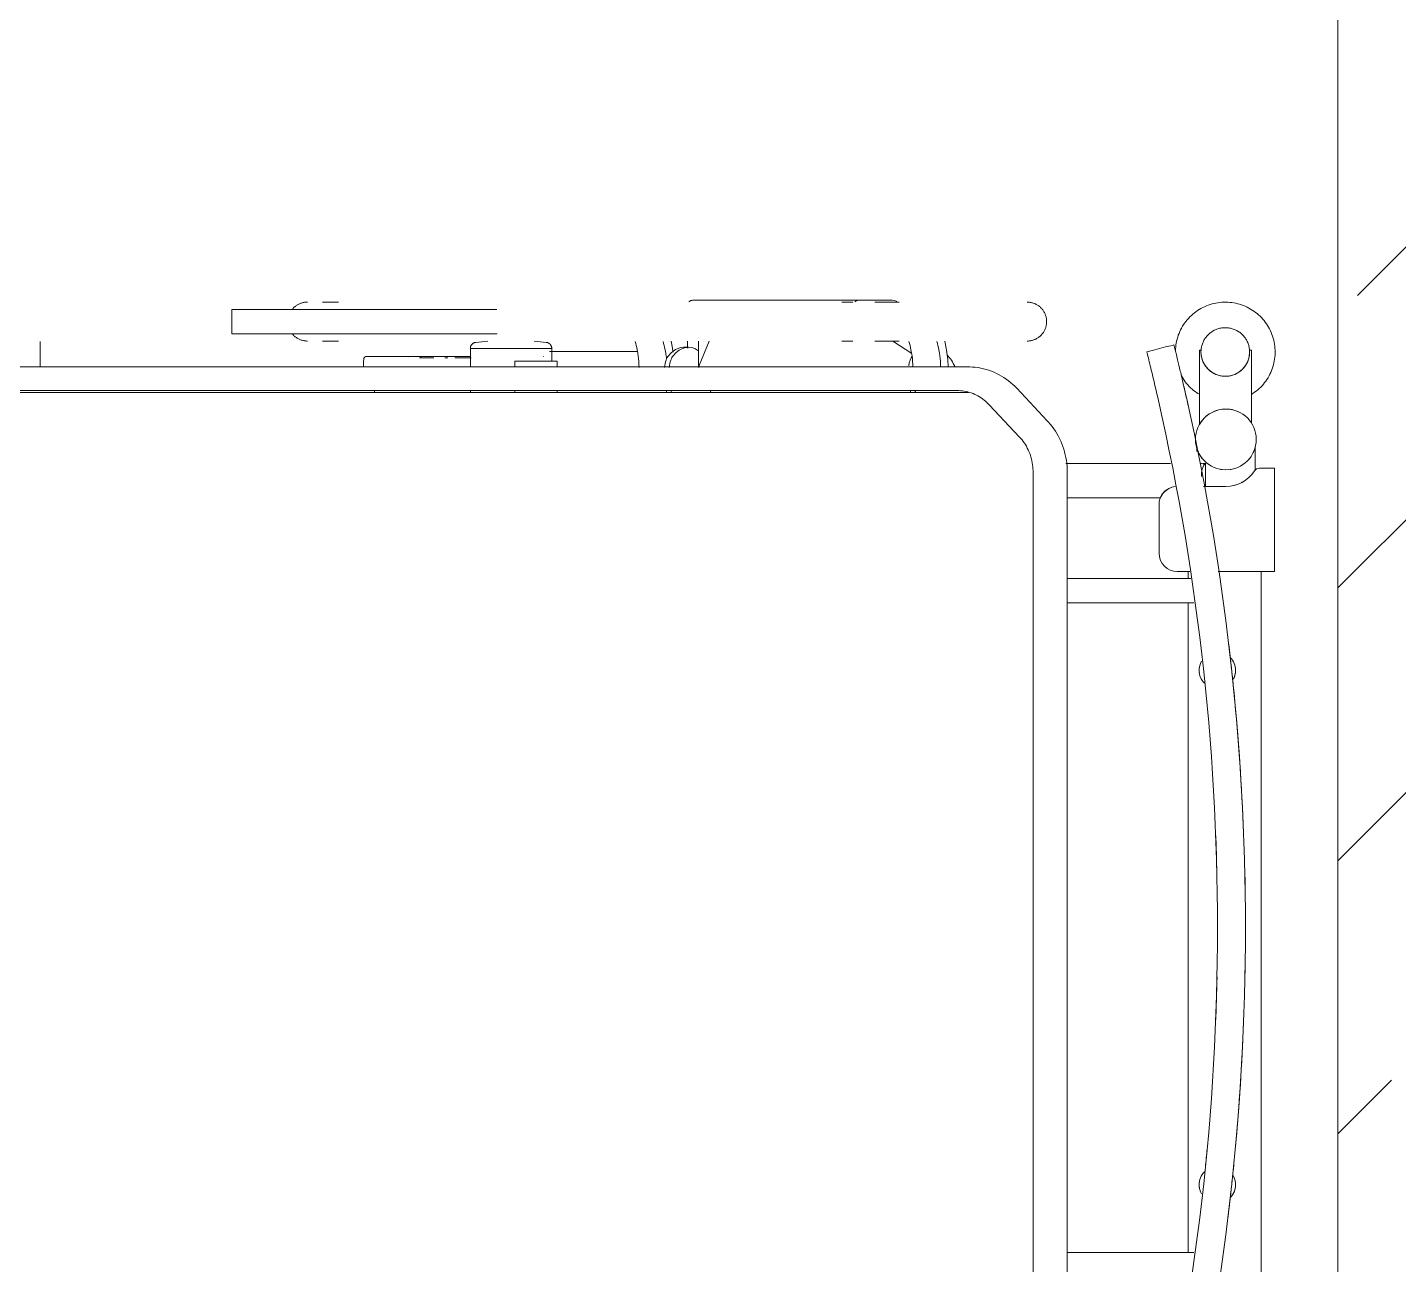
# Model space of a CAD drawing. Header units: millimetres. Extents: x -174154 to -170572, y -111302 to -109817.
# Drawn here: x -173988.43 to -173977.15, y -110517.65 to -110507.47 of the extents above; entities that cross this region are included whole.
import ezdxf

# ---------------------------------------------------------------- set-up
doc = ezdxf.new("R2010")
doc.units = ezdxf.units.MM
doc.linetypes.add('ACAD_ISO02W100', pattern=[15, 12, -3])
for name, color, linetype, lineweight in [('!Подложка', 252, 'ACAD_ISO02W100', 25), ('Специальное оборудование', 7, 'Continuous', 18), ('Стены разрез', 7, 'Continuous', 40)]:
    doc.layers.add(name, color=color, linetype=linetype, lineweight=lineweight)

# ---------------------------------------------------------------- blocks, each defined once
blk = doc.blocks.new('Medical_All_ARJO_Enterprise-8000_Patient-Bed - Citadel-V16-В_АР_ПЭ_02 Этаж')
at = {"layer": 'Специальное оборудование'}
for p, q in [((189.2480463812678, 508.4611679696211), (189.2480463812678, 488.4533081866124)), ((189.2509511315863, 508.4611679696228), (239.3159643660891, 508.4611679696228)), ((239.3159643660893, 508.4611679696228), (407.2026175316774, 508.4611679696228)), ((271.4127462168117, 514.4575834274289), (263.7322682706803, 514.4575834274289)), ((263.732268270679, 514.4575834274289), (276.9308706318121, 514.4575834274289)), ((276.2529873828732, 514.4575834274289), (271.4127462168109, 514.4575834274289)), ((704.6522054866315, 515.9550463456503), (568.2010095492981, 515.9550463456503)), ((693.6411847928418, 514.4575834274289), (690.9932097852911, 514.4575834274289)), ((691.0174073788107, 514.4575834274289), (700.0160008522745, 514.4575834274289)), ((700.0044829699985, 514.4575834274289), (693.6411847928417, 514.4575834274289)), ((704.6522054866457, 515.9550463456552), (718.3333543249937, 515.9550463456553)), ((717.9932494781636, 514.4575834274289), (737.6286423986373, 514.4575834274289)), ((730.0056757293836, 514.4575834274289), (718.0988889402156, 514.4575834274289)), ((718.3333543249939, 515.9550463456553), (728.207181521361, 515.9550463456553)), ((728.2071815213615, 515.9550463456553), (732.2264014156983, 515.9550463456553)), ((738.1992934468719, 514.4575834274289), (730.005675729394, 514.4575834274289)), ((239.3159643660893, 488.4533081866112), (189.2509511315863, 488.4533081866112)), ((407.5501528986039, 488.4533081866112), (239.3159643660893, 488.4533081866112)), ((31.68642120843725, 482.0734604891923), (31.68642120843725, 475.2623252897307)), ((31.68642120843698, 475.2623252897306), (31.68642120843698, 472.4277652440405)), ((276.9308706318124, 482.4568927288052), (263.7322682706791, 482.4568927288052)), ((263.7322682706807, 482.4568927288052), (271.4127462168111, 482.4568927288052)), ((271.4127462168108, 482.4568927288052), (276.2529873828748, 482.4568927288052)), ((385.3935032182679, 476.4061398845611), (385.3935032182679, 460.9910493038983)), ((385.3935032182784, 476.4061398845631), (389.8758077642145, 476.4061398845631)), ((399.7135131264851, 482.4568927288036), (389.8554349786308, 481.3771038322771)), ((389.8816521914997, 476.4061398845631), (402.1252778785123, 476.4061398845631)), ((402.1435032182783, 476.4061398845631), (418.8598170339791, 476.4061398845631)), ((418.8935032182782, 476.4061398845631), (452.3935032182785, 476.4061398845631)), ((447.8649660498657, 481.3771038322771), (438.0068879020114, 482.4568927288036)), ((450.4027503019037, 473.7633090515685), (494.8758568453895, 473.7633090515685)), ((452.39350321827, 466.0040140151963), (452.39350321827, 476.4061398845611)), ((494.875856845389, 473.7633090515685), (500.1185201125807, 473.7633090515685)), ((500.1185201125812, 473.7633090515685), (522.913961672657, 473.7633090515685)), ((523.1751179698176, 472.4277652440407), (522.6208394793242, 475.2623252897305)), ((545.5495304012621, 475.2623252897305), (546.1038088917555, 472.4277652440407)), ((551.5751753354311, 476.6905553253579), (550.4471272081356, 482.4568927288054)), ((564.835624176474, 477.3417164297236), (560.9057763692562, 477.3417164297236)), ((563.89758874183, 476.5960821857819), (563.89758874183, 482.4568927288036)), ((573.1595456061098, 482.4568927288036), (573.1595456061098, 460.802100441134)), ((581.7068750197566, 482.4568927288023), (573.535117851991, 462.3709940836143)), ((690.9932097852812, 482.4568927288052), (693.6411847928413, 482.4568927288052)), ((700.0160008522747, 482.4568927288052), (691.0174073788107, 482.4568927288052)), ((693.6411847928574, 482.4568927288052), (700.0044829699979, 482.4568927288052)), ((737.6286423986543, 482.4568927288052), (717.9932494781721, 482.4568927288052)), ((718.0988889402195, 482.4568927288052), (730.005675729389, 482.4568927288052)), ((730.0056757293952, 482.4568927288052), (738.1992934468838, 482.4568927288052)), ((748.363074172351, 472.2222922494876), (732.9692491479794, 482.456892728807)), ((748.3334882841054, 472.4277652440406), (747.7792097936119, 475.2623252897306)), ((770.7079007155496, 475.2623252897306), (771.262179206043, 472.4277652440406)), ((776.7335456497186, 476.6905553253579), (775.6054975224231, 482.4568927288054)), ((984.9712647496474, 413.7320234533865), (984.9712647496474, 474.9862198606733)), ((986.366721324399, 474.9862198606733), (984.9712647496474, 474.9862198606733)), ((1027.795128695996, 474.9862198606733), (1026.246576081111, 474.9862198606733)), ((1027.795128695996, 474.9862198606733), (1027.795128695996, 415.0836631837658)), ((31.68642120843725, 472.4277652440405), (31.68642120843725, 463.2164739659448)), ((31.68642120843698, 463.2164739659449), (31.68642120843698, 460.9910493039006)), ((334.3251612927313, 468.7663987074072), (334.3251612926471, 468.7663987074068)), ((355.2585741399052, 468.7663987074072), (343.5812450844381, 468.7663987074072)), ((343.5812450844376, 468.7663987074068), (355.2585741397621, 468.7663987074068)), ((344.5753751295659, 469.6968793869028), (344.5753751295659, 468.7663987074072)), ((346.1495003897302, 469.6968793869028), (348.8835517830157, 469.6968793869028)), ((355.2743125258147, 468.7663987074069), (355.2743125258145, 468.7663987074067)), ((372.5250581753336, 469.6968793869028), (355.8494020333672, 469.6968793869024)), ((372.5250581753335, 469.6968793869025), (356.0966466747918, 469.6968793869024)), ((366.6033670762926, 468.7663987074069), (364.3242115120821, 468.7663987074069)), ((364.3242115120819, 468.7663987074067), (366.6033670762923, 468.7663987074067)), ((366.8041701828295, 468.7663987074072), (364.5543937783681, 468.7663987074072)), ((364.5543937784452, 468.7663987074068), (366.8041701827076, 468.7663987074068)), ((372.5250581753253, 469.6968793868985), (373.3351204627668, 469.6968793868985)), ((372.5250581753334, 469.6968793869024), (385.8278685340512, 469.6968793869024)), ((385.8278685340514, 469.6968793869028), (372.5250581753336, 469.6968793869028)), ((372.5250581753334, 469.6968793869024), (385.9057387775504, 469.6968793869024)), ((385.9057387775505, 469.6968793869025), (372.5250581753335, 469.6968793869025)), ((385.8535860544013, 468.7663987074072), (372.5250581753336, 468.7663987074072)), ((385.9297464706731, 468.7663987074069), (372.5250581753335, 468.7663987074069)), ((422.0748128415333, 466.0040140151984), (439.7165025347717, 466.0040140151984)), ((422.0748128415333, 460.9910493039104), (422.0748128415333, 466.0040140151984)), ((439.7165025347717, 466.0040140151984), (456.7363762141958, 466.0040140151984)), ((445.2198930120408, 469.6968793868985), (445.3095378734063, 469.6968793868985)), ((456.7892651002272, 460.9910493039069), (456.7892651002272, 466.0040140151963)), ((524.1028732096811, 460.758378354), (524.0727803097897, 463.2164739659449)), ((573.5351178519911, 462.3709940836142), (573.1731648675062, 460.806500781413)), ((749.2587868279252, 460.9590500668144), (749.2311506240774, 463.2164739659449)), ((772.159841546015, 463.2164739659449), (772.1842165667786, 461.2254351562476)), ((785.7819392196359, 461.2295685198757), (1.733594831320875, 461.22956851988)), ((794.6744629461122, 461.2295685198757), (785.7819392196445, 461.2295685198757)), ((1.733594831320875, 441.7157413575139), (785.7819392196359, 441.7157413575182)), ((729.0108506033101, 440.0618254533265), (42.34250752892924, 440.0618254533309)), ((306.5250624678084, 441.9542605734912), (306.5250624678084, 439.7831122572676)), ((385.3935032182679, 441.9542605734869), (385.3935032182679, 439.7831122572633)), ((422.0748128415333, 439.783112257267), (422.0748128415333, 441.9542605734918)), ((456.7892651002272, 439.7831122572633), (456.7892651002272, 441.9542605734869)), ((583.4121874430283, 440.0618254533262), (582.2747391345495, 442.1350854591091)), ((792.8059269300269, 440.0618254533265), (729.0108506033101, 440.0618254533265)), ((859.879444640825, 416.9146012450569), (834.8306574154016, 443.5709638378309)), ((812.0720471892126, 430.085024158217), (837.1208344146273, 403.4286615654516)), ((982.789740821336, 394.5273480415314), (982.789740821336, 391.4698770199248)), ((1030.789740821334, 376.240642840207), (1030.789740821334, 394.5273480415314)), ((848.2247061359711, 374.8162923459278), (848.2247061359711, -371.8709884289974)), ((961.2744075306608, 381.6452884791613), (875.2658116693555, 381.6452884791613)), ((876.2985325592109, -371.8709884289974), (876.2985325592109, 374.8162923459278)), ((986.8462359996688, 373.6452884791615), (986.8462359996688, 370.9532186655444)), ((990.2198844678499, 381.6452884791614), (987.9108991038511, 381.6452884791614)), ((990.1085115471589, 381.346457956345), (990.1085115471589, 362.8326618671418)), ((1046.789745359992, 377.832647562027), (1034.455004734435, 377.832647562027)), ((1046.789745359992, 292.8326392173768), (1046.789745359992, 377.832647562027)), ((962.1145266210243, 362.0854542156051), (960.5680939752128, 361.4815021123094)), ((965.0671246757721, 362.7334101141733), (963.6064054877335, 362.4909730135428)), ((1006.766184782595, 362.8326618671418), (988.4518093308084, 362.8326618671418)), ((876.2605945706534, 353.4815021123089), (952.894040337379, 353.4815021123089)), ((951.789716749763, 347.8326463699341), (951.789716749763, 307.8326547145844)), ((977.893325358628, 287.2392910623041), (876.2255065781444, 287.2392910623041)), ((966.7897024446481, 292.8326392173768), (977.1524503295456, 292.8326392173768)), ((975.6648133005691, 292.8326392173774), (975.6648133005691, 287.2392910623041)), ((1000.420618428072, 292.8326392173768), (1046.789745359992, 292.8326392173768)), ((1035.914813300568, -292.8326392173774), (1035.914813300568, 292.8326392173774)), ((876.2149127311278, 267.2392910623), (980.5424543188083, 267.2392910623)), ((975.6648133005691, 267.2392910623), (975.6648133005691, -267.2392910623)), ((1009.231600497911, 232.3824297519086), (1009.864227533217, 226.9625332769603)), ((1013.260909961918, -195.2721351759724), (1012.973210555421, -198.1551293568595)), ((1009.281152946215, -231.9625332769053), (1008.634559639425, -237.3824297518499)), ((980.5424518382803, -267.2392910623), (876.271895445849, -267.2392910623))]:
    blk.add_line(p, q, dxfattribs=at)
at = {"layer": 'Специальное оборудование', "flags": 128}
for points in [[(238.7887044592395, 508.3832381117862), (239.1956767137284, 508.8771375482789), (239.6220741434433, 509.3543673684225), (240.0672146034522, 509.8141641062854), (240.5303859639987, 510.2557921851962), (241.010847249669, 510.6785450944218), (241.5078298249411, 511.081746519499), (242.0205386236808, 511.4647514241525), (242.5481534211987, 511.8269470822374), (243.0898301463733, 512.1677540579677), (243.6447022319862, 512.4866271328896), (244.2118820010607, 512.7830561780963), (244.7904620869771, 513.0565669703589), (245.3795168849997, 513.3067219507442), (245.9781040331364, 513.533120924658), (246.5852659196201, 513.7354017020359), (247.2000312149576, 513.9132406767818), (247.8214164258349, 514.0663533444772), (248.4484274684545, 514.1944947575108), (249.0800612589029, 514.2974599169548), (249.7153073178559, 514.3750841005312), (250.3531493871431, 514.4272431260988), (250.9925670555129, 514.4538535503334), (251.338030123557, 514.4575834274342)], [(732.2264014156981, 515.9550463456553), (734.280532897924, 515.7392832685678), (736.2557252592579, 515.1002856913561)], [(843.3776780586015, 514.4575834274299), (844.0175212158821, 514.444784857762), (844.6563407606006, 514.406409623744), (845.2931147177588, 514.342519117562), (845.9268243848693, 514.253215550399), (846.556455961645, 514.1386417888958), (847.181002171874, 513.998981126658), (847.7994638748644, 513.834456990924), (848.4108516638084, 513.6453325852407), (849.014187448674, 513.4319104682934), (849.6085060208959, 513.1945320699504), (850.1928565975616, 512.9335771450087), (850.7663043423804, 512.6494631656757), (851.3279318613137, 512.3426446537206), (851.8768406701197, 512.013612453309), (852.4121526318118, 511.6628929457664), (852.9330113614318, 511.2910472074864), (853.4385835961369, 510.8986701123363), (853.9280605281918, 510.4863893799649), (854.4006590989255, 510.0548645715947), (854.8556232514264, 509.6047860348586), (855.2922251401228, 509.1368737994104), (855.7097662951245, 508.6518764250085), (856.1075787396637, 508.1505698039962), (856.4850260586601, 507.6337559200144), (856.8415044169533, 507.1022615650472), (857.176443525203, 506.5569370166689), (857.4893075522873, 505.9986546778294), (857.7795959825, 505.4283076811803), (858.0468444162747, 504.84680846025), (858.2906253131349, 504.2550872897471), (858.5105486756515, 503.6540907973196), (858.7062626733465, 503.0447804491353), (858.877454205585, 502.4281310117857), (859.02384940244, 501.8051289928146), (859.1452140628037, 501.1767710625561), (859.2413540291282, 500.544062459669), (859.3121154979747, 499.9080153829362), (859.357385266067, 499.269647371993), (859.3770909114683, 498.629979679483), (859.3712009093259, 497.9900356372632), (859.339724682386, 497.3508390192861), (859.2827125859017, 496.7134124037806), (859.2002558270773, 496.0787755373605), (859.0924863191232, 495.447943703633), (858.9595764702616, 494.8219260989458), (858.8017389079071, 494.2017242179357), (858.6192261384822, 493.5883302513063), (858.4123301434814, 492.9827254985561), (858.1813819123748, 492.3858787981075), (857.9267509130509, 491.7987449773472), (857.6488445008054, 491.2222633251421), (857.3481072665937, 490.6573560891624), (857.0250203258557, 490.1049270004832), (856.6801005487707, 489.5658598277886), (856.313899733397, 489.0410169635757), (855.927003722919, 488.5312380444646), (855.5200314684301, 488.0373386079633), (855.0936340387067, 487.5601087878284), (854.6484935786976, 487.1003120499525), (854.1853222181685, 486.658683971046), (853.7048609324896, 486.2359310618247), (853.2078783572175, 485.8327296367518), (852.6951695584692, 485.4497247320983), (852.1675547609599, 485.0875290740134), (851.6258780357939, 484.7467220982745), (851.0710059501811, 484.4278490233612), (850.5038261810979, 484.1314199781502), (849.9252460951901, 483.8579091858919), (849.336191297159, 483.6077542055023), (848.7376041490222, 483.3813552315842), (848.1304422625385, 483.1790744542062), (847.5156769671923, 483.0012354794646), (846.8942917563237, 482.8481228117736), (846.267280713704, 482.7199813987401), (845.6356469232643, 482.6170162392873), (845.0004008643027, 482.5393920557109), (844.3625587950155, 482.487233030152), (843.7231411266456, 482.4606226059044), (843.3776780586015, 482.4568927288122)], [(1047.306650322098, 473.4375000000039), (1047.273854693905, 475.0770627664095), (1047.175520275331, 476.7140025821458), (1047.01180438046, 478.3457006927054), (1046.78296891981, 479.9695467291785), (1046.489379981302, 481.5829428843168), (1046.131507244617, 483.183308068439), (1045.709923229773, 484.7680820386499), (1045.225302381271, 486.3347294946556), (1044.678419989084, 487.8807441347418), (1044.070150948382, 489.4036526652627), (1043.40146835988, 490.9010187574503), (1042.673441973056, 492.3704469449827), (1041.887236474833, 493.809586456216), (1041.044109626297, 495.2161349749386), (1040.145410250548, 496.5878423235529), (1039.192576074872, 497.9225140629291), (1038.187131430693, 499.218015002999), (1037.130684814952, 500.4722726186089), (1036.024926316887, 501.6832803651375), (1034.871624914192, 502.8491008885381), (1033.672625643095, 503.9678691246522), (1032.429846646653, 505.0377952829626), (1031.145276106165, 506.0571677098507), (1029.820969060448, 507.0243556268982), (1028.459044118275, 507.9378117397615), (1027.061680069038, 508.7960747135193), (1025.631112397108, 509.5977715104867), (1024.169629705607, 510.3416195868209), (1022.679570055072, 511.0264289442722), (1021.163317223071, 511.6511040339597), (1019.623296890692, 512.214645508992), (1018.061972761943, 512.7161518232253), (1016.481842622369, 513.1548206735466), (1014.885434343124, 513.5299502833622), (1013.275301836886, 513.8409405253221), (1011.654020972212, 514.0872938813824), (1010.024185452608, 514.268616238729), (1008.388402667236, 514.3846175202669), (1006.749289519615, 514.4351121486932), (1005.109468241102, 514.4200193433672), (1003.471562195956, 514.3393632495669), (1001.838191684425, 514.1932728998331), (1000.211969750897, 513.9819820075593), (998.5954980035666, 513.7058285931028), (996.991362452404, 513.3652544430097), (995.4021293720818, 512.9608044032793), (993.8303411965237, 512.4931255076958), (992.2785124514907, 511.9629659427145), (990.7491257319634, 511.3711738505652), (989.2446277304196, 510.7186959723287), (987.7674253227284, 510.0065761334383), (986.319881717631, 509.2359535737174), (984.9043126760872, 508.4080611248834), (983.5229828065969, 507.524223238231), (982.1781019422818, 506.5858538658467), (980.8718216056442, 505.5944541985425), (979.60623156654, 504.5516102643126), (978.3833564990823, 503.4589903909846), (977.2051527424819, 502.3183425372645), (976.0735051714493, 501.1314914964177), (974.990224180669, 499.9003359768994), (973.957042788633, 498.6268455649241), (972.9756138651887, 497.3130575734876), (972.0475074872385, 495.9610737831145), (971.1742084270069, 494.57305707946), (970.3571137766987, 493.1512279931557), (969.5975307134438, 491.6978611474423), (968.8966744081156, 490.2152816192158), (968.2556660812819, 488.7058612194706), (967.6755312095435, 487.1720146988588), (967.1571978849126, 485.6161958846012), (966.7014953301588, 484.0408937548985), (966.3091525721579, 482.4486284571341), (965.9807972756184, 480.8419472761171), (965.716954738969, 479.2234205589842), (965.5180470539927, 477.595637603212), (965.3843924305517, 475.9612025143027), (965.3162046875349, 474.3227300397352)], [(251.338030123557, 482.4568927288079), (250.6981869662765, 482.4696912984759), (250.0593674215666, 482.5080665324938), (249.4225934644084, 482.5719570386802), (248.7888837972979, 482.6612606058519), (248.1592522205222, 482.7758343673463), (247.5347060102846, 482.9154950295884), (246.9162443073028, 483.0800191653138), (246.3048565183501, 483.2691435710101), (245.7015207334933, 483.4825656879531), (245.1072021612627, 483.7199440862962), (244.522851584597, 483.9808990112421), (243.9494038397782, 484.2650129905708), (243.3877763208449, 484.5718315025215), (242.8388675120389, 484.9008637029376), (242.3035555503468, 485.2515832104844), (241.7826968207182, 485.6234289487601), (241.2771245860217, 486.0158060439059), (240.7876476539667, 486.4280867762773), (240.3150490832418, 486.8596115846561), (239.8600849307322, 487.3096901213922), (239.4234830420358, 487.7776023568362), (239.0059418870341, 488.262599731238)], [(1026.306629629257, 473.4375000000039), (1026.290631777736, 474.2372859210013), (1026.242663816311, 475.0357923551372), (1026.162802483497, 475.8317418624507), (1026.051175540393, 476.6238610935286), (1025.907961566282, 477.4108828265824), (1025.733389672988, 478.1915479947269), (1025.527739138283, 478.9646077002174), (1025.291338959171, 479.7288252124384), (1025.024567325489, 480.4829779464026), (1024.72785101496, 481.2258594186114), (1024.401664710368, 481.9562811771755), (1024.046530240246, 482.6730747030949), (1023.663015743965, 483.3750932796435), (1023.25173476291, 484.0612138268492), (1022.813345258912, 484.7303386982007), (1022.348548561671, 485.3813974366506), (1021.858088246746, 486.0133484871002), (1021.342748946007, 486.6251808626638), (1020.803355092414, 487.2159157620779), (1020.240769601059, 487.7846081355097), (1019.655892488724, 488.330348196478), (1019.049659434024, 488.8522628773043), (1018.423040280516, 489.3495172258342), (1017.777037485168, 489.8213157411797), (1017.112684514659, 490.2669036463739), (1016.431044192014, 490.6855680958158), (1015.733206996346, 491.0766393156894), (1015.020289318298, 491.4394916754782), (1014.293431674073, 491.7735446888028), (1013.553796880846, 492.0782639421139), (1012.802568196523, 492.3531619495986), (1012.040947426728, 492.5977989330871), (1011.270153002215, 492.8117835255959), (1010.491418029655, 492.9947733974201), (1009.705988318885, 493.1464758038084), (1008.915120389868, 493.2666480532684), (1008.120079462609, 493.3550978958397), (1007.322137432971, 493.4116838306279), (1006.522570837988, 493.436315332228), (1005.722658813656, 493.4289529954822), (1004.923681048569, 493.3896085985541), (1004.126915736708, 493.318345084092), (1003.333637532607, 493.2152764585216), (1002.545115512168, 493.0805676096439), (1001.762611142423, 492.9144340428961), (1000.987376263425, 492.7171415365368), (1000.22065108561, 492.489005716486), (999.4636622057103, 492.2303915513886), (998.7176206444556, 491.9417127687544), (997.9837199091738, 491.6234311930398), (997.2631340844988, 491.2760560068818), (996.5570159540368, 490.900142936461), (995.8664951561661, 490.4962933625154), (995.1926763768446, 490.0651533581957), (994.5366375824132, 489.6074126555469), (993.8994282949534, 489.1238035420486), (993.2820679134092, 488.6150996891181), (992.6855440827029, 488.0821149144015), (992.1108111137197, 487.5257018798341), (991.5587884565856, 486.9467507275829), (991.0303592298052, 486.3461876559942), (990.5263688074144, 485.7249734378584), (990.0476234665747, 485.0841018834108), (989.5948890977054, 484.4245982504262), (989.1688899792233, 483.7475176040269), (988.7703076188319, 483.0539431288129), (988.3997796632909, 482.3449843959929), (988.0578988782856, 481.6217755883011), (987.745212200139, 480.8854736855579), (987.4622198608374, 480.1372566137252), (987.2093745877401, 479.3783213605269), (986.9870808793744, 478.6098820604461), (986.7956943582373, 477.8331680524686), (986.6355212019341, 477.0494219132887), (986.506817653342, 476.2598974695506), (986.4097896106967, 475.465857791941), (986.3445922981588, 474.6685731745547), (986.3113300175247, 473.8693191027083), (986.3066677762323, 473.4374999999952)], [(385.3935032182679, 476.4061398845611), (385.3975026849644, 476.6060865554903), (385.4094946867556, 476.8057133544086), (385.4294600389959, 477.0047009210073), (385.4573668013931, 477.2027309176331), (385.4931703290592, 477.399486538539), (385.5368133440061, 477.5946530166962), (385.5882260267124, 477.7879181273793), (385.647326127858, 477.978972687641), (385.7140190998795, 478.1675110509356), (385.7881982482598, 478.3532315961027), (385.8697449021707, 478.5358372098882), (385.9585286043728, 478.7150357622716), (386.0544073198803, 478.8905405737788), (386.1572276632064, 479.0620708741679), (386.2668251437154, 479.229352251537), (386.3830244288463, 479.3921170913709), (386.5056396245142, 479.5501050046589), (386.6344745725699, 479.703063244413), (386.7693231645628, 479.8507471101151), (386.90996967153, 479.9929203390556), (387.0561890890588, 480.129355484415), (387.207747497275, 480.2598342790549), (387.3644024350464, 480.3841479847429), (387.5259032879018, 480.5020977260654), (387.6919916889243, 480.613494808604), (387.8624019320958, 480.7181610207788), (388.0368613974039, 480.8159289189886), (388.2150909868828, 480.9066420954428), (388.396805571239, 480.990155428421), (388.5817144458861, 481.0663353143962), (388.7695217960666, 481.1350598818057), (388.9599271701078, 481.1962191860108), (389.1526259599986, 481.249715385154), (389.3473098888092, 481.2954628967378), (389.5436675037686, 481.3333885345026), (389.7413846745739, 481.3634316255203), (389.8554349786135, 481.3771038322771)], [(447.864966049883, 481.3771038322771), (448.0633211912165, 481.3516106006694), (448.2604982122351, 481.3182056709119), (448.4561816717689, 481.2769424837321), (448.6500585180247, 481.2278870514421), (448.8418185894075, 481.1711178522729), (449.0311551107165, 481.106725704831), (449.2177651838917, 481.0348136228163), (449.4013502726357, 480.9554966502191), (449.5816166799585, 480.8689016772709), (449.7582760180896, 480.7751672374592), (449.9310456697363, 480.6744432858949), (450.0996492403406, 480.5668909594139), (450.2638170001406, 480.4526823187852), (450.4232863157405, 480.3320000734854), (450.5778020702631, 480.2050372893461), (450.7271170714609, 480.0719970797589), (450.8709924471788, 479.93309228066), (451.00919802752, 479.7885451101019), (451.1415127130205, 479.6385868127358), (451.2677248284263, 479.4834572898173), (451.3876324612497, 479.3234047155293), (451.5010437848879, 479.1586851398122), (451.6077773654039, 478.9895620788801), (451.7076624518386, 478.8163060935261), (451.8005392493536, 478.6391943563871), (451.8862591748997, 478.4585102084447), (451.9646850948769, 478.2745427058064), (452.0356915445225, 478.0875861572258), (452.099164928701, 477.8979396532938), (452.1550037035137, 477.7059065879631), (452.2031185388419, 477.5117941731806), (452.2434324611979, 477.3159129473966), (452.2758809769215, 477.1185762787877), (452.3004121753117, 476.9200998639288), (452.3169868116696, 476.720801222731), (452.3255783701224, 476.5209991905245), (452.3268978102372, 476.4061398845611)], [(941.7466180475539, 473.6904043740592), (948.422859944147, 475.3549784326387), (953.9781968264298, 476.7400794826226), (958.3573779383854, 477.8319319633576), (961.5168500136151, 478.6196768259153), (963.4251904355483, 479.0954795320619), (964.0634197519429, 479.2546079728749)], [(964.0634197519379, 479.2546079728739), (963.4330650748183, 479.0974429001445), (961.5456035794108, 478.6268458950501), (958.4118222847412, 477.845506463501)], [(297.5489487622041, 460.9910493039026), (297.5256286987118, 462.4394182025862), (297.5973197340458, 465.4384120961126), (297.7421247104523, 467.8489315748506)], [(297.742124710461, 467.8489315748506), (297.7498003328388, 467.9285571457032), (297.7606539890991, 468.0078120815573), (297.77466831571, 468.0865695914326), (297.7918208927392, 468.1647036801131), (297.8120842797187, 468.242089349721), (297.8354260595395, 468.3186027996871), (297.8618088903604, 468.3941216248291), (297.8911905652691, 468.4685250111168), (297.9235240798452, 468.5416939290244), (297.9587577073624, 468.6135113238811), (297.9968350815458, 468.6838623031727), (298.0376952867188, 468.7526343203472), (298.0812729552605, 468.819717354835), (298.1274983721939, 468.8850040881106), (298.1762975867206, 468.9483900753175), (298.2275925305054, 469.00977391239), (298.2813011425864, 469.0690573982924), (298.3373375006275, 469.1261456920952), (298.3956119584252, 469.1809474647069), (298.4560312892715, 469.233375044974), (298.518498835121, 469.2833445599512), (298.5829146612329, 469.3307760690868), (298.6491757160113, 469.3755936920733), (298.7171759959381, 469.4177257302773), (298.7868067150382, 469.4571047814354), (298.8579564790297, 469.4936678474525), (298.9305114634518, 469.5273564352203), (299.0043555958377, 469.5581166501994), (299.0793707413004, 469.5858992825932), (299.1554368916272, 469.6106598861248), (299.2324323571902, 469.6323588491161), (299.3102339616717, 469.6509614578399), (299.3887172391196, 469.6664379521058), (299.4677566330048, 469.6787635728109), (299.5472256971664, 469.6879186015989), (299.6269972980743, 469.6938883923844), (299.7069438181568, 469.6966633947557), (299.7363363672606, 469.6968793869028)], [(372.5250581753253, 469.6968793868985), (369.6142856539163, 469.6968793868985), (366.7081697476206, 469.6968793868985), (363.8113596219454, 469.6968793868985), (360.9284895551148, 469.6968793868985), (358.0641715242845, 469.6968793868985), (355.2229878272756, 469.6968793868985), (352.4094837519016, 469.6968793869028), (349.6281603045241, 469.6968793869028), (346.8834670093162, 469.6968793869028), (344.1797947900567, 469.6968793869028), (341.5214689455537, 469.6968793869028), (338.9127422300803, 469.6968793869028), (336.3577880498592, 469.6968793869028), (333.8606937865803, 469.6968793869028), (331.4254542583561, 469.6968793869028), (329.0559653289516, 469.6968793869028), (326.7560176751909, 469.6968793869028), (324.5292907226938, 469.6968793869028), (322.3793467595652, 469.6968793869028), (320.3096252375261, 469.6968793869028), (318.3234372694755, 469.6968793869028), (316.4239603324856, 469.6968793869028), (314.6142331844597, 469.6968793869028), (312.8971510027604, 469.6968793869028), (311.2754607525877, 469.6968793869028), (309.7517567924185, 469.6968793869028), (308.3284767235324, 469.6968793869028), (307.0078974904257, 469.6968793869028), (305.7921317381759, 469.6968793869028), (304.6831244326232, 469.6968793869028), (303.6826497488772, 469.6968793869028), (302.7923082330267, 469.6968793869028), (302.0135242415493, 469.6968793869028), (301.3475436627071, 469.6968793869028), (300.7954319233614, 469.6968793869028), (300.3580722845219, 469.6968793869028), (300.036164428301, 469.6968793869028), (299.8302233386013, 469.6968793869028), (299.7405784772358, 469.6968793869028), (299.7363363672606, 469.6968793869028)], [(299.7363363672606, 469.6968793869028), (299.7945595809876, 469.6968793869028), (299.9691360774726, 469.6968793869028), (300.2597865715263, 469.6968793869028), (300.6660460843693, 469.6968793869028), (301.1872646874586, 469.6968793869028), (301.8226085422124, 469.6968793869028), (302.5710612339993, 469.6968793869028), (303.4314253981708, 469.6968793869028), (304.4023246355846, 469.6968793869028), (305.4822057146017, 469.6968793869028), (306.6693410558243, 469.6968793869028), (307.961831495989, 469.6968793869028), (309.3576093260675, 469.6968793869028), (310.8544415993125, 469.6968793869028)], [(384.8967492563968, 469.6968793868985), (382.0184332278383, 469.6968793868985), (379.1249298243392, 469.6968793868985), (376.2208680340921, 469.6968793868985), (373.3108937364837, 469.6968793868985), (372.5250581753253, 469.6968793868985)], [(445.3937586517532, 469.6952796002199), (445.473609371317, 469.690482799506), (445.553204397953, 469.6824966586116)], [(986.3066677762323, 473.4374999999952), (986.3226656277538, 472.6377140790022), (986.3706335891786, 471.8392076448663), (986.4504949219925, 471.0432581375528), (986.5621218650962, 470.2511389064749), (986.705335839207, 469.4641171734211), (986.8799077325018, 468.6834520052722), (987.0855582672067, 467.9103922997862), (987.3219584463187, 467.1461747875608), (987.5887300800001, 466.392022053601), (987.8854463905292, 465.6491405813921), (988.2116326951126, 464.918718822828), (988.5667671652437, 464.2019252969086), (988.9502816615244, 463.4999067203601), (989.3615626425795, 462.8137861731543), (989.7999521465771, 462.1446613018027), (990.2647488438269, 461.4936025633529), (990.7552091587431, 460.8616515129033), (991.2705484594828, 460.2498191373397), (991.809942313075, 459.6590842379256), (992.3725278044309, 459.0903918644938), (992.9574049167659, 458.5446518035255), (993.5636379714658, 458.0227371226948), (994.1902571249738, 457.5254827741692), (994.8362599203217, 457.0536842588238), (995.5006128908306, 456.6080963536296), (996.1822532134757, 456.1894319041877), (996.8800904091436, 455.7983606843141), (997.5930080871916, 455.4355083245253), (998.3198657314167, 455.1014553111964), (999.0595005246344, 454.7967360578896), (999.8107292089662, 454.5218380504049), (1000.572349978761, 454.2772010669164), (1001.343144403274, 454.0632164744076), (1002.121879375825, 453.8802266025833), (1002.907309086605, 453.7285241961951), (1003.698177015622, 453.6083519467351), (1004.493217942881, 453.5199021041638), (1005.291159972518, 453.4633161693756), (1006.090726567502, 453.4386846677754), (1006.890638591833, 453.4460470045213), (1007.68961635692, 453.4853914014494), (1008.486381668781, 453.5566549159071), (1009.279659872882, 453.6597235414819), (1010.068181893321, 453.7944323903596), (1010.850686263067, 453.9605659571074), (1011.625921142064, 454.1578584634667), (1012.392646319871, 454.3859942835175), (1013.149635199779, 454.6446084486105), (1013.895676761034, 454.9332872312447), (1014.629577496316, 455.2515688069593), (1015.350163320991, 455.5989439931217), (1016.056281451444, 455.9748570635425), (1016.746802249323, 456.3787066374882), (1017.420621028645, 456.8098466418077), (1018.076659823085, 457.2675873444566), (1018.713869110536, 457.7511964579549), (1019.33122949208, 458.2599003108811), (1019.927753322778, 458.792885085602), (1020.50248629177, 459.3492981201694), (1021.054508948895, 459.9282492724205), (1021.582938175684, 460.5288123440093), (1022.086928598075, 461.1500265621451), (1022.565673938906, 461.7908981165927), (1023.018408307784, 462.4504017495773), (1023.444407426266, 463.1274823959765), (1023.842989786658, 463.8210568711863), (1024.213517742199, 464.5300156040106), (1024.555398527204, 465.2532244116981), (1024.86808520535, 465.9895263144456), (1025.151077544652, 466.7377433862783), (1025.403922817741, 467.4966786394766), (1025.626216526115, 468.2651179395574), (1025.817603047252, 469.0418319475349), (1025.977776203555, 469.8255780867148), (1026.106479752147, 470.6151025304529), (1026.203507794793, 471.4091422080625), (1026.268705107331, 472.2064268254488), (1026.301967387956, 473.0056808972951), (1026.306629629257, 473.4374999999952)], [(1027.795128695988, 438.5220577160698), (1029.090314598893, 439.3507767617725), (1030.435195463207, 440.2891461341568), (1031.741475799845, 441.2805458014523), (1033.007065838941, 442.3233897356822), (1034.229940906407, 443.4160096090188), (1035.40814466299, 444.5566574627391), (1036.53979223404, 445.7435085035858), (1037.62307322482, 446.9746640231041), (1038.656254616848, 448.2481544350794), (1039.637683540301, 449.5619424265159), (1040.565789918242, 450.913926216889), (1041.439088978474, 452.3019429205435), (1042.256183628791, 453.7237720068478), (1043.015766692046, 455.1771388525612), (1043.716622997374, 456.6597183807877), (1044.357631324199, 458.1691387805286), (1044.937766195946, 459.7029853011447), (1045.456099520577, 461.2588041154023), (1045.911802075322, 462.834106245105), (1046.304144833323, 464.4263715428693), (1046.632500129871, 466.0330527238864), (1046.896342666503, 467.6515794410192), (1047.095250351479, 469.2793623967915), (1047.22890497492, 470.9137974857007), (1047.297092717954, 472.5522699602683), (1047.306650322098, 473.4375000000039)], [(834.8306574154016, 443.5709638378309), (833.2049085526504, 445.2331842923123), (831.516475012445, 446.8263268921294), (829.7679456366429, 448.3477171635955), (827.9620207979897, 449.7947816759188), (826.1015099332084, 451.1650539381246), (824.1893286974154, 452.4561803913989), (822.2284957006793, 453.6659264668898), (820.222128790097, 454.7921826708321), (818.1734408440839, 455.8329706511713), (816.0857350515678, 456.7864491926281), (813.9623996554398, 457.6509200797527), (811.8069021486635, 458.4248337622035), (809.6227829212586, 459.1067947516494), (807.4136483680159, 459.6955666775025), (805.1831634786623, 460.1900769274806), (802.9350439446703, 460.5894208013118), (800.6730478293401, 460.8928651093842), (798.4009668597647, 461.0998511548487), (796.1226174092485, 461.2099970464461), (794.6744629461122, 461.2295685198757)], [(970.0541417222759, 454.2953534047002), (970.7260609306476, 453.0654135437831), (971.5691877791835, 451.6588650250649), (972.4678871549331, 450.2871576764505), (973.4207213306174, 448.9524859370744), (974.4261659747878, 447.6569849970045), (975.48261259052, 446.4027273813945), (976.5883710886022, 445.191719634866), (977.7416724912971, 444.0258991114653), (978.9406717623941, 442.9071308753513), (980.1834507588278, 441.8372047170408), (981.4680212993243, 440.8178322901485), (982.7923283450413, 439.850644373101), (984.1542532872056, 438.937188260242)], [(42.34250752892924, 440.0618254533309), (27.82746932516755, 440.0618254533309), (13.1258298161019, 440.0618254533309), (-1.738891511236057, 440.0618254533309), (-16.74291427368428, 440.0618254533309), (-31.86223523551555, 440.0618254533309), (-47.07266670847387, 440.0618254533309), (-62.34987524692244, 440.0618254533309), (-77.66942057615468, 440.0618254533309), (-88.81389783999205, 440.0618254533309)], [(785.7819392196445, 441.7157413575182), (787.2593661337422, 441.6842919306474), (788.7346180960517, 441.5899819057556), (790.2055203292563, 441.4329262253638), (791.6698984801335, 441.2133170382753), (793.1255790167938, 440.9314245427568), (794.5703898405874, 440.5875981206854), (796.0021611724956, 440.1822677187459), (797.4187267638199, 439.7159454232877), (798.8179254707143, 439.1892271682317), (800.1976032194932, 438.602794510595), (801.5556153779463, 437.9574164055405), (802.8898295353617, 437.2539509126455), (804.1981286823867, 436.4933467672638), (805.4784147712612, 435.676644754649), (806.7286126274801, 434.8049788300554), (807.9466741762063, 433.8795769349247), (809.1305829404756, 432.9017614670456), (810.2783587635616, 431.8729493705965), (811.3880627053899, 430.7946518205718), (812.0720471892126, 430.085024158217)], [(876.2985325592109, 374.8162923459278), (876.2539326620114, 377.1890745760459), (876.1201960057543, 379.5582081499367), (875.8975116764358, 381.9200485396523), (875.5861947512522, 384.2709594780264), (875.1866861994537, 386.607317099979), (874.6995527438578, 388.925514097481), (874.1254866830602, 391.2219638935661), (873.4653056740387, 393.4931048417841), (872.719952474482, 395.7354044580592), (871.8904946431828, 397.9453636931462), (870.9781241959282, 400.1195212546522), (869.9841572128437, 402.2544579887369), (868.9100333912639, 404.3468013323346), (867.7573155361358, 406.3932298474861), (866.5276889774444, 408.3904778498079), (865.2229609011314, 410.3353401429993), (863.8450595770796, 412.2246768711573), (862.3960334639025, 414.0554184993281), (860.878050167166, 415.8245709312721), (859.879444640825, 416.9146012450569)], [(837.1208344146273, 403.4286615654516), (838.164238851084, 402.2729561985527), (839.1646970992547, 401.0721917498068), (840.1204626863612, 399.8282124933286), (841.0298538459435, 398.5429498706627), (841.8912584577698, 397.2184197744063), (842.7031388487231, 395.856719437419), (843.4640364192866, 394.4600239481121), (844.1725760647945, 393.0305824149422), (844.8274703642484, 391.5707138049185), (845.4275235137926, 390.0828024821506), (845.9716349850901, 388.5692934729391), (846.4588028926062, 387.0326874840878), (846.888127056355, 385.4755357007892), (847.2588117496448, 383.9004343900518), (847.5701681231753, 382.3100193348193), (847.8216162990868, 380.7069601232109), (848.0126871300725, 379.0939543165026), (848.1430236196247, 377.4737215185967), (848.2123820010463, 375.8489973692373), (848.2247061359711, 374.8162923459278)]]:
    blk.add_lwpolyline(points, dxfattribs=at)
at = {"layer": 'Специальное оборудование'}
for centre, radius, start, end in [((1006.306648702755, 473.4375000000013), 19.99998092651461, 175.5587941213236, 179.9999999999999), ((1006.306648702755, 473.4375000000013), 19.99998092651465, 4.071109992273301e-13, 4.441205878677451), ((1006.306648702755, 473.4375000000013), 19.99998092651461, 179.9999999999997, 359.9999999999989), ((-958.1218242148486, 3.005406723483637e-12), 1958.03031056732, 346.7958918172815, 13.20410818271877), ((-958.1218242148486, 3.005406723483637e-12), 1981.03031056732, 346.951916293182, 13.04808370681668), ((1006.789740821346, 401.5273480415331), 24.99999999999977, 0, 179.9999999999997), ((1006.789740821346, 401.5273480415331), 24.99999999999984, 136.0358366285989, 150.7785110715072), ((1006.789740821346, 401.5273480415331), 24.99999999999985, 121.2931621856905, 128.9070117734255), ((1006.789740821346, 401.5273480415331), 24.99999999999988, 106.550487742782, 113.8877024528487), ((1006.789740821346, 401.5273480415331), 24.99999999999984, 91.80781329987353, 98.91395533169909), ((1006.789740821346, 401.5273480415331), 24.99999999999984, 77.06513885696522, 83.9676028937442), ((1006.789740821346, 401.5273480415331), 24.99999999999981, 62.3224644140568, 69.03900097057556), ((1006.789740821346, 401.5273480415331), 24.99999999999979, 47.57978997114831, 54.12255472893845), ((1006.789740821346, 401.5273480415331), 24.99999999999986, 32.8371155282401, 39.21479506704734), ((1006.789740821346, 401.5273480415331), 24.99999999999989, 179.9999999999997, 359.9999999999991), ((1006.789740821346, 390.8326519584444), 28.00000000000012, 269.9517977942253, 326.944268849128), ((1034.448374193217, 372.8326519584366), 5.000000000000221, 89.92401957220407, 146.9442688491238), ((966.7897408213257, 347.8326519584593), 14.99999999999989, 96.58827763236266, 179.9999999999837), ((966.7897408213117, 307.8326519584601), 15.00000000000001, 179.9999999999836, 269.9999999999676), ((999.7897408213413, 211.5273480415354), 15.00000000000011, 149.9999999999998, 179.9999999999999), ((999.7897408213413, 211.5273480415354), 15.00000000000011, 0, 44.87019695518174), ((999.7897408213413, 211.5273480415354), 15.0000000000001, 179.9999999999999, 224.9999999999996), ((999.7897408213413, 211.5273480415354), 15.00000000000016, 329.999999999999, 359.999999999999), ((-958.121824214849, 3.005406723483637e-12), 1981.030310567319, 2.248410543958077, 5.595363267343809), ((-958.121824214849, 3.005406723483637e-12), 1958.030310567319, 1.289854270144308, 2.275062625351638), ((-958.121824214849, 3.005406723483637e-12), 1981.030310567319, 0.09678505534341099, 1.274420643329477), ((-958.121824214849, 3.005406723483637e-12), 1981.030310567319, 358.8250572997027, 0.09678505534300387), ((-958.121824214849, 3.005406723483637e-12), 1958.030310567319, 357.7123085677119, 358.8107689861192), ((-958.121824214849, 3.005406723483637e-12), 1981.030310567319, 354.779836179078, 357.73909643759), ((-958.121824214849, 3.005406723483637e-12), 1958.030310567319, 354.2759016219416, 354.7155110010522), ((999.7897408213413, -211.5273480415354), 15.0000000000002, 134.9999999999998, 179.9999999999999), ((999.7897408213413, -211.5273480415354), 15.0000000000001, 179.9999999999999, 210), ((999.7897408213413, -211.5273480415354), 15.0000000000002, 315.1239566596744, 359.999999999999), ((999.7897408213413, -211.5273480415354), 15.00000000000011, 0, 30.00000000000008)]:
    blk.add_arc(centre, radius, start, end, dxfattribs=at)
for centre, major_axis, ratio, start_param, end_param in [((568.2010095493107, 482.2453451814156), (0, 33.70970116423956), 0.3420201433256715, 1.554312234475219e-15, 0.2617993877991445), ((704.6522054866457, 482.2453451814156), (0, 33.70970116423952), 0.3420201433256695, 1.554312234475219e-15, 0.261799387799146), ((510.744114144335, 455.4088880216013), (0, 39.99999999999996), 0.3420201433256674, 5.231761996647799, 5.44204639724558), ((533.6728050662728, 455.4088880216013), (0, 39.99999999999999), 0.3420201433256718, 5.231761996647807, 5.442046397245592), ((560.905776369269, 376.4361486424687), (0, 100.9055677872548), 0.3420201433256684, 6.179607442693113, 6.656102368916914), ((540.7853250215455, 458.6462723623735), (0, 36.34329842617921), 0.3420201433256673, 5.128687849987022, 5.23194577631252), ((564.8356241764844, 376.4361486424687), (0, 100.9055677872548), 0.3420201433256679, 6.056756234382606, 6.656102368916907), ((735.9024844586223, 455.4088880216013), (0, 40.00000000000004), 0.3420201433256676, 5.231761996647785, 5.442046397245578), ((758.83117538056, 455.4088880216013), (0, 39.99999999999992), 0.3420201433256705, 5.231761996647794, 5.442046397245585), ((765.9436953358331, 458.6462723623735), (0, 36.34329842617918), 0.342020143325667, 4.783659853674854, 5.231945776312523), ((517.236755302323, 462.5010466099759), (0, 19.99999999999999), 0.3420201433256677, 4.748167981364497, 5.231761996647785), ((550.4936799278597, 454.250958760149), (0, 17.34770240608437), 0.3420201433256693, 0.3729170617373274, 1.182631197521746), ((540.1654462242608, 462.5010466099759), (0, 20), 0.3420201433256708, 4.989964989006152, 5.231761996647794), ((554.4235277350751, 454.250958760149), (0, 17.34770240608429), 0.3420201433256656, 0.3729170617373121, 1.182415993209389), ((751.1925098001534, 454.250958760149), (0, 17.34770240608438), 0.3420201433256695, 0.4364746849720114, 1.102753334725662), ((742.3951256166109, 462.5010466099759), (0, 19.99999999999999), 0.3420201433256679, 4.748167981364497, 5.231761996647786), ((765.3238165385484, 462.5010466099759), (0, 20), 0.3420201433256659, 4.748167981364501, 5.231761996647797), ((765.5344540487782, 376.4361486424687), (0, 100.9055677872549), 0.3420201433256677, 5.711894333086996, 5.925318526038692), ((550.4936799278597, 454.250958760149), (0, 17.34770240608434), 0.3420201433256689, 2.345603740083107, 2.53802655453536), ((554.4235277350753, 454.250958760149), (0, 17.34770240608438), 0.3420201433256654, 2.345910349904234, 2.538026554535353), ((751.1925098001535, 454.250958760149), (0, 17.34770240608434), 0.3420201433256704, 2.361262420858653, 2.529842500005531), ((755.122357607369, 454.250958760149), (0, 17.34770240608436), 0.3420201433256712, 2.36156903067979, 2.529842500005528), ((792.8059269300373, 370.0618254533266), (6.260111575871034e-13, 70), 0.9396926207859078, 6.247287129155047, 6.283185307179591), ((991.3197792274327, 373.6452884791615), (0, 8.000000000000005), 0.5591929034707553, 0.274185015053783, 1.570796326794891)]:
    blk.add_ellipse(centre, major_axis=major_axis, ratio=ratio, start_param=start_param, end_param=end_param, dxfattribs=at)
for points in [[(948.1431134964268, 447.2546079728869), (947.5272186397995, 449.8796424601264), (946.3226189164918, 454.9658249759938), (944.5586852768012, 462.2843946149553), (942.9738022939714, 468.7537126152175), (942.1244552233896, 472.1749822329461), (941.7466180474801, 473.690404374067)], [(985.8886278373417, 381.6452884791615), (986.4571717342706, 381.6218795323002), (987.7387983581527, 381.5486654983029), (989.2808271484002, 381.4226591837559), (990.108511547159, 381.346457956345)], [(1002.122104436488, 376.9669496209306), (1002.548015501624, 376.8860378130011), (1002.979108174055, 376.8155467309169), (1003.415135513511, 376.7561291218104)], [(1010.178272606644, 376.758028392139), (1010.614182610487, 376.8176793277652), (1011.045176771802, 376.8884008285502), (1011.471022161749, 376.9695467349832)], [(1015.00753510203, 364.0657437032826), (1014.419344807522, 363.8851917766812), (1013.81954376223, 363.7223454189146), (1013.210330030068, 363.5787874949829)], [(1011.41742654083, 213.0639132260782), (1011.249863951593, 214.6128432699476), (1010.92082184278, 217.6208500277053), (1010.435277041668, 221.968143938268), (1009.994813184044, 225.8367970693219), (1009.623107554698, 229.0494089086613), (1009.344297064575, 231.4289122162435), (1009.176477545881, 232.8490975727713), (1009.131443874783, 233.2286743069318), (1009.184529929064, 232.7809299523487), (1009.231600497923, 232.3824297518597)], [(1009.864227533226, 226.9625332769116), (1009.942386124364, 226.2848222249459), (1010.153566464614, 224.4486397909123), (1010.638756664, 220.1615580069894), (1011.252710129469, 214.6100691488564), (1011.957286711831, 208.0525854092991), (1012.713799745945, 200.7653141414035), (1013.216441505327, 195.7377517237672), (1013.469458832834, 193.1551293567952)], [(985.1227783097631, 208.5675832168652), (984.9413197929944, 209.5101810438543), (984.8314029609279, 210.496786717511), (984.7897408213413, 211.5273480415355)], [(1012.973210555423, -198.155129356846), (1012.71360436056, -200.7374923940851), (1012.198124446827, -205.7646096315505), (1011.422974535484, -213.0513427416338), (1010.701568364355, -219.6087310021126), (1010.073305881032, -225.1605490528838), (1009.577013791743, -229.4482340295111), (1009.361072813274, -231.2846885311627), (1009.281152946205, -231.9625332769623)], [(985.1225040894399, -214.486427261995), (984.9410751523909, -213.543928364693), (984.8312499098013, -212.5575506664588), (984.7897408213412, -211.5273480415354)], [(1008.634559639421, -237.3824297519092), (1008.586455847326, -237.780978373599), (1008.532213632546, -238.2287360268547), (1008.578255690211, -237.8489150558516), (1008.7497920506, -236.4282688194596), (1009.034790004581, -234.048297805879), (1009.41479724621, -230.8354462711951), (1009.865201960592, -226.9669249774636), (1010.361868104498, -222.6201504828351), (1010.698592023845, -219.6125856857117), (1010.870105970482, -218.0639132261273)], [(1012.278175656648, -219.8325179123651), (1011.916541610488, -220.3782405608299), (1011.520365926275, -220.8994106194642), (1011.089671475381, -221.3920105909541)]]:
    blk.add_open_spline(points, degree=3, dxfattribs=at)
for points, knots in [([(964.063419751834, 479.2546079728345), (964.0655529913844, 479.2460520163193), (964.200872003005, 478.703824608823), (964.8101177040897, 476.253480060698), (965.774120293639, 472.3480748999997), (967.239065374886, 466.3519980333092), (968.8930974557999, 459.473718871937), (970.5189682472513, 452.5874327958558), (971.342571923614, 449.0564065505955), (971.7601429099523, 447.254607972863)], [0, 0, 0, 0, 0.1428571428571428, 0.2857142857142857, 0.4285714285714285, 0.5714285714285714, 0.7857142857142857, 0.8928571428571428, 1, 1, 1, 1]), ([(976.9464223853167, 424.2546079728618), (976.03949731644, 428.3911850891702), (974.2978217139623, 436.2137601424005), (972.5660739805626, 443.7768223329089), (971.7545027630593, 447.2788844735092)], [0, 0, 0, 0, 0.1428571428571428, 0.2776955597802522, 0.2776955597802522, 0.2776955597802522, 0.2776955597802522]), ([(982.7897408213464, 394.5273480415332), (982.9235884616364, 394.068441846253), (983.188360981108, 393.2301360616142), (983.6645945861251, 392.013445938542), (983.995103527362, 391.2540613248365), (984.1804467474508, 390.8562632563689), (984.2797059774158, 390.6508444064018)], [0, 0, 0, 0, 0.05555555555555555, 0.08333333333333333, 0.09722222222222221, 0.1111111111111111, 0.1111111111111111, 0.1111111111111111, 0.1111111111111111]), ([(986.4395960635852, 387.0061022206554), (986.5702203053266, 386.8230114015005), (987.059149301122, 386.1565930732097), (987.5865549135209, 385.5084864803967), (987.9877559741961, 385.0505350667028)], [0.1839670919911372, 0.1839670919911372, 0.1839670919911372, 0.1839670919911372, 0.1944444444444444, 0.2222222222222222, 0.2222222222222222, 0.2222222222222222, 0.2222222222222222]), ([(1025.604428995858, 385.0650423434886), (1026.005129754921, 385.5231353722133), (1026.531405710587, 386.1708601855691), (1027.019218832222, 386.8367243389109), (1027.149295073294, 387.0192975739444)], [0.7777777777777778, 0.7777777777777778, 0.7777777777777778, 0.7777777777777778, 0.8055555555555556, 0.8160050087667774, 0.8160050087667774, 0.8160050087667774, 0.8160050087667774]), ([(1029.305591275961, 390.6628886299745), (1029.404566391574, 390.8679995526131), (1029.589349869443, 391.2651273821891), (1029.918776605532, 392.0229761704126), (1030.317307757779, 393.0422838473203), (1030.553330004344, 393.7523584093164), (1030.667484749481, 394.1207242427846)], [0.8888888888888888, 0.8888888888888888, 0.8888888888888888, 0.8888888888888888, 0.9027777777777777, 0.9166666666666666, 0.9444444444444444, 0.9844427356690416, 0.9844427356690416, 0.9844427356690416, 0.9844427356690416]), ([(960.5680939752128, 361.4815021123094), (959.8384709111151, 361.1489131407531), (958.8058821252473, 360.5728557308734), (957.707569826924, 359.7813199643185), (957.1170293028176, 359.3019406344942), (956.6983213161811, 358.9351004292899), (956.3005239420011, 358.5599419264948), (955.921811411205, 358.1759168560634), (955.5663117665088, 357.788718227632), (955.2376160031674, 357.4050274756767), (954.9321507543868, 357.023680322117), (954.6472311797228, 356.6435575307833), (954.386065909567, 356.271446662509), (954.0736190424304, 355.7973378791285), (953.7360968812719, 355.2341342031349), (953.4187468519945, 354.6399792884301), (953.180957525849, 354.1476058147778), (952.9591464658434, 353.6468550310183), (952.8986989027768, 353.4929617948256), (952.8940403373865, 353.4815021123094)], [0, 0, 0, 0, 0.1428571428571428, 0.2142857142857143, 0.25, 0.2857142857142857, 0.3214285714285714, 0.3571428571428571, 0.3928571428571428, 0.4285714285714285, 0.4642857142857143, 0.5, 0.5357142857142857, 0.5714285714285714, 0.6428571428571428, 0.7142857142857142, 0.7857142857142856, 0.8571428571428571, 1, 1, 1, 1]), ([(1020.981582615254, 366.6956973255396), (1020.723311530828, 366.5438459686351), (1020.192632730097, 366.2430866905651), (1019.642527739536, 365.9548597491744), (1019.360297773185, 365.8130649064169)], [0.5533232151489758, 0.5533232151489758, 0.5533232151489758, 0.5533232151489758, 0.5833333333333333, 0.6138561036534537, 0.6138561036534537, 0.6138561036534537, 0.6138561036534537]), ([(984.7897408213412, 211.5273480415354), (984.8278273476341, 212.4694624253063), (984.9316338656824, 213.4596829599902), (985.1073007519474, 214.4062329694636), (985.1229036944081, 214.4871455211061)], [0, 0, 0, 0, 0.05555555555555555, 0.06077118434512, 0.06077118434512, 0.06077118434512, 0.06077118434512]), ([(988.21567380125, 201.9858203025079), (988.0874964760758, 202.1434105233487), (987.7463645306273, 202.5801997488043), (987.4199036563774, 203.0415225134884), (987.2220730320158, 203.3418970169217)], [0.7777777777777779, 0.7777777777777779, 0.7777777777777779, 0.7777777777777779, 0.7916666666666667, 0.8155636780046466, 0.8155636780046466, 0.8155636780046466, 0.8155636780046466]), ([(1014.789740821341, 211.5273480415354), (1014.774486398895, 210.588858297393), (1014.59721166938, 208.7661449627002), (1014.00377701097, 206.5667165129121), (1013.423780307617, 205.2539058955288), (1013.180186281121, 204.773130328483)], [0, 0, 0, 0, 0.05555555555555555, 0.1111111111111111, 0.1444552938374105, 0.1444552938374105, 0.1444552938374105, 0.1444552938374105]), ([(984.7897408213412, -211.5273480415354), (984.8276986165796, -210.5852839842024), (984.9314232757259, -209.595319416188), (985.1070783389813, -208.6488858313022), (985.122630104793, -208.5682353030731)], [0, 0, 0, 0, 0.05555555555555555, 0.06075327756872423, 0.06075327756872423, 0.06075327756872423, 0.06075327756872423]), ([(1014.789740821341, -211.5273480415354), (1014.774292834519, -212.4658200528808), (1014.596964390497, -214.2882339642759), (1014.003564754532, -216.488210249386), (1013.424001212188, -217.8009149461457), (1013.180212672676, -218.2822407653029)], [0, 0, 0, 0, 0.05555555555555555, 0.1111111111111111, 0.1445303185348543, 0.1445303185348543, 0.1445303185348543, 0.1445303185348543])]:
    blk.add_open_spline(points, degree=3, knots=knots, dxfattribs=at)
blk = doc.blocks.new('A$C02fe7d8c')
at = {"layer": 'Стены разрез', "lineweight": 20, "true_color": 0x636466}
h = blk.add_hatch(dxfattribs=at)
h.set_pattern_fill('FP_4', color=251, style=0, pattern_type=2)
h.set_pattern_definition([(45, (30280.00000000015, 12304.99999999978), (84.1902546884139, 308.6966577151427), [396.875, -79.375, 3.353, -76.02199999999999])])
h.paths.add_polyline_path([(15129.93549093289, 8313.049192472563), (15129.9354909329, 14554.99999999983), (14929.93549093289, 14554.99999999983), (14929.93549093288, 8313.049192472563)])
at = {"layer": 'Стены разрез', "color": 251, "lineweight": 20, "true_color": 0x636466}
blk.add_line((14929.93549093291, 14334.99999999983), (14929.93549093291, 8889.999999999824), dxfattribs=at)
at = {"layer": 'Специальное оборудование', "color": 251, "lineweight": 20, "true_color": 0x636466}
blk.add_blockref('Medical_All_ARJO_Enterprise-8000_Patient-Bed - Citadel-V16-В_АР_ПЭ_02 Этаж', (13831.14553652288, 10991.33763683963), dxfattribs=at)

msp = doc.modelspace()

# ---------------------------------------------------------------- block references
at = {"layer": '!Подложка', "ltscale": 20, "xscale": 0.01, "yscale": 0.01, "zscale": 0.01}
msp.add_blockref('A$C02fe7d8c', (-174126.9501441634, -110624.7877293258), dxfattribs=at)

doc.saveas('drawing.dxf')
